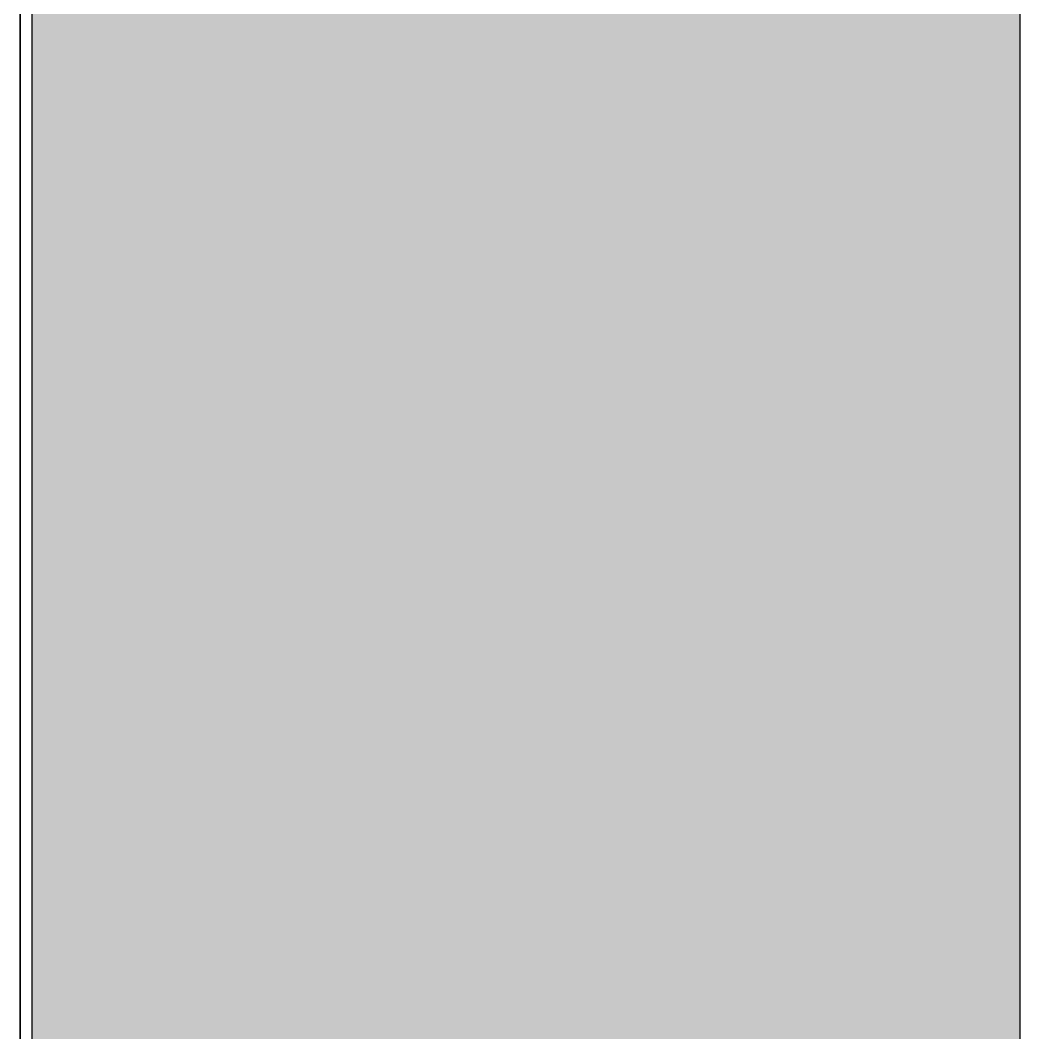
# Model space of a CAD drawing. Header units: millimetres. Extents: x 5 to 252589, y 5 to 415.
# Drawn here: x 24394.17 to 24401.25, y 337.24 to 344.42 of the extents above; entities that cross this region are included whole.
import ezdxf

# ---------------------------------------------------------------- set-up
doc = ezdxf.new("R2010")
doc.units = ezdxf.units.MM
doc.layers.add('HATCH', color=8, linetype='Continuous', lineweight=9)
doc.layers.add('OUTLINE', color=7, linetype='Continuous', lineweight=25)

msp = doc.modelspace()

# ---------------------------------------------------------------- hatches: boundary and pattern name
at = {"layer": 'HATCH', "true_color": 0x5b747e}
msp.add_hatch(color=147, dxfattribs=at).paths.add_polyline_path([(24401.25, 309.66667), (24400.16667, 309.66667), (24400.08333, 309.58333), (24398.58333, 309.58333), (24398.5, 309.5), (24396.91667, 309.5), (24396.83333, 309.41667), (24395.25, 309.41667), (24395.16667, 309.33333), (24394.41667, 309.33333), (24394.33333, 309.41667), (24394.25, 309.41667), (24394.25, 350.83333), (24394.33333, 350.83333), (24394.41667, 350.91667), (24394.41667, 351.25), (24395.08333, 351.25), (24395.25, 351.08333), (24395.33333, 351.08333), (24395.41667, 351), (24395.33333, 351), (24395.25, 350.91667), (24395, 350.91667), (24394.91667, 350.83333), (24394.83333, 350.91667), (24394.5, 350.91667), (24394.41667, 350.83333), (24394.5, 350.75), (24394.58333, 350.75), (24394.75, 350.58333), (24394.83333, 350.58333), (24395, 350.41667), (24395.08333, 350.41667), (24395.25, 350.25), (24395.33333, 350.25), (24395.5, 350.08333), (24395.58333, 350.08333), (24395.75, 349.91667), (24396, 349.83333), (24396.16667, 349.66667), (24396.25, 349.66667), (24396.66667, 349.33333), (24396.91667, 349.25), (24397.08333, 349.08333), (24397.16667, 349.08333), (24397.58333, 348.75), (24397.83333, 348.66667), (24398, 348.5), (24398.08333, 348.5), (24398.25, 348.33333), (24398.33333, 348.33333), (24398.75, 348), (24399, 347.91667), (24399.16667, 347.75), (24399.25, 347.75), (24399.66667, 347.41667), (24399.91667, 347.33333), (24400.08333, 347.16667), (24400.16667, 347.16667), (24400.58333, 346.83333), (24400.83333, 346.75), (24401.25, 346.41667)])
at = {"layer": 'HATCH', "true_color": 0x58707b}
msp.add_hatch(color=147, dxfattribs=at).paths.add_polyline_path([(24394.16667, 309.5), (24394.16667, 350.91667), (24394.33333, 351.16667), (24394.33333, 350.91667), (24394.25, 351), (24394.16667, 350.91667)])

# ---------------------------------------------------------------- linework, layer by layer
at = {"layer": 'OUTLINE', "color": 139, "true_color": 0x42544a}
msp.add_lwpolyline([(24394.16667, 309.5), (24394.16667, 350.91667), (24394.33333, 351.16667), (24394.33333, 350.91667), (24394.25, 351), (24394.16667, 350.91667)], close=True, dxfattribs=at)
for points in [[(24394.25, 309.41667), (24394.25, 350.83333)], [(24401.25, 346.41667), (24401.25, 309.66667)]]:
    msp.add_lwpolyline(points, dxfattribs=at)

doc.saveas('drawing.dxf')
